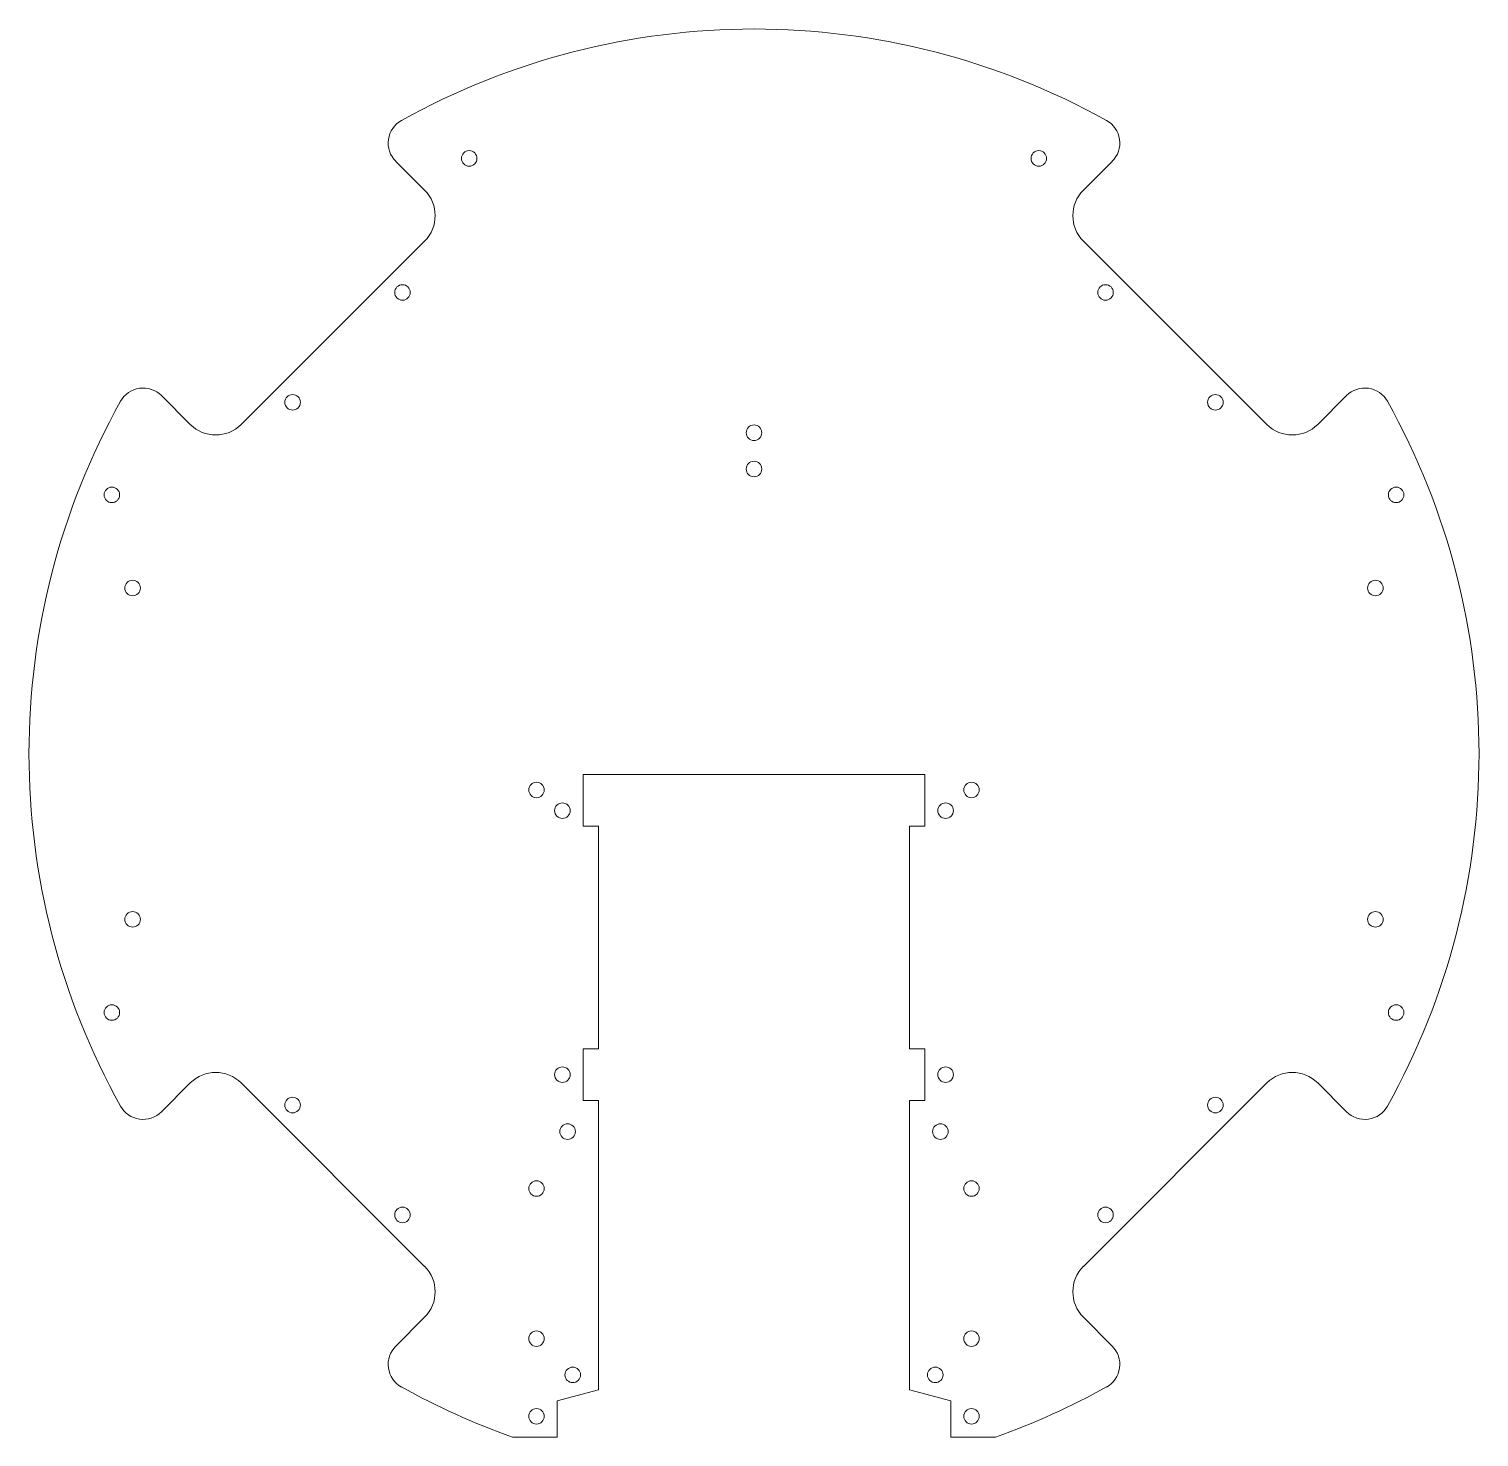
# Model space of a CAD drawing. Header units: millimetres. Extents: x -140 to 140, y -132 to 140.
import ezdxf

# ---------------------------------------------------------------- set-up
doc = ezdxf.new("R2010")
doc.units = ezdxf.units.MM

msp = doc.modelspace()

# ---------------------------------------------------------------- linework, layer by layer
at = {"color": 7, "linetype": 'Continuous', "lineweight": 15}
for p, q in [((-63.6, 108.86), (-69.18, 114.43)), ((69.18, 114.43), (63.6, 108.86)), ((-99.03, 63.6), (-63.6, 99.03)), ((63.6, 99.03), (99.03, 63.6)), ((-114.43, 69.18), (-108.86, 63.6)), ((108.86, 63.6), (114.43, 69.18)), ((33, -4), (-33, -4)), ((-33, -4), (-33, -14)), ((33, -14), (33, -4)), ((-33, -14), (-30, -14)), ((-30, -14), (-30, -57)), ((30, -57), (30, -14)), ((30, -14), (33, -14)), ((-30, -57), (-33, -57)), ((-33, -57), (-33, -67)), ((33, -57), (30, -57)), ((33, -67), (33, -57)), ((-108.86, -63.6), (-114.43, -69.18)), ((-63.6, -99.03), (-99.03, -63.6)), ((99.03, -63.6), (63.6, -99.03)), ((114.43, -69.18), (108.86, -63.6)), ((-33, -67), (-30, -67)), ((-30, -67), (-30, -122.86)), ((30, -122.86), (30, -67)), ((30, -67), (33, -67)), ((-69.18, -114.43), (-63.6, -108.86)), ((63.6, -108.86), (69.18, -114.43)), ((-30, -122.86), (-38, -125)), ((38, -125), (30, -122.86)), ((-38, -125), (-38, -132)), ((38, -132), (38, -125)), ((-38, -132), (-46.65, -132)), ((46.65, -132), (38, -132))]:
    msp.add_line(p, q, dxfattribs=at)
for centre in [(-55, 115), (55, 115), (-67.88, 89.1), (67.88, 89.1), (-89.1, 67.88), (89.1, 67.88), (0, 62), (0, 55), (-124, 50), (124, 50), (-120, 32), (120, 32), (-42, -7), (42, -7), (-37, -11), (37, -11), (-120, -32), (120, -32), (-124, -50), (124, -50), (-37, -62), (37, -62), (-89.1, -67.88), (89.1, -67.88), (-36, -73), (36, -73), (-42, -84), (42, -84), (-67.88, -89.1), (67.88, -89.1), (-42, -113), (42, -113), (-35, -120), (35, -120), (-42, -128), (42, -128)]:
    msp.add_circle(centre, 1.5, dxfattribs=at)
for centre, radius, start, end in [((0, 0), 140, 60.9068, 119.0932), ((-65.64, 117.97), 5, 119.0932, 225), ((65.64, 117.97), 5, 315, 60.9068), ((-68.52, 103.94), 6.95, 315, 45), ((68.52, 103.94), 6.95, 135, 225), ((-117.97, 65.64), 5, 45, 150.9068), ((117.97, 65.64), 5, 29.0932, 135), ((0, 0), 140, 150.9068, 209.0932), ((0, 0), 140, 330.9068, 29.0932), ((-103.94, 68.52), 6.95, 225, 315), ((103.94, 68.52), 6.95, 225, 315), ((-103.94, -68.52), 6.95, 45, 135), ((103.94, -68.52), 6.95, 45, 135), ((-117.97, -65.64), 5, 209.0932, 315), ((117.97, -65.64), 5, 225, 330.9068), ((-68.52, -103.94), 6.95, 315, 45), ((68.52, -103.94), 6.95, 135, 225), ((-65.64, -117.97), 5, 135, 240.9068), ((65.64, -117.97), 5, 299.0932, 45), ((0, 0), 140, 240.9068, 250.537), ((0, 0), 140, 289.463, 299.0932)]:
    msp.add_arc(centre, radius, start, end, dxfattribs=at)

doc.saveas('drawing.dxf')
